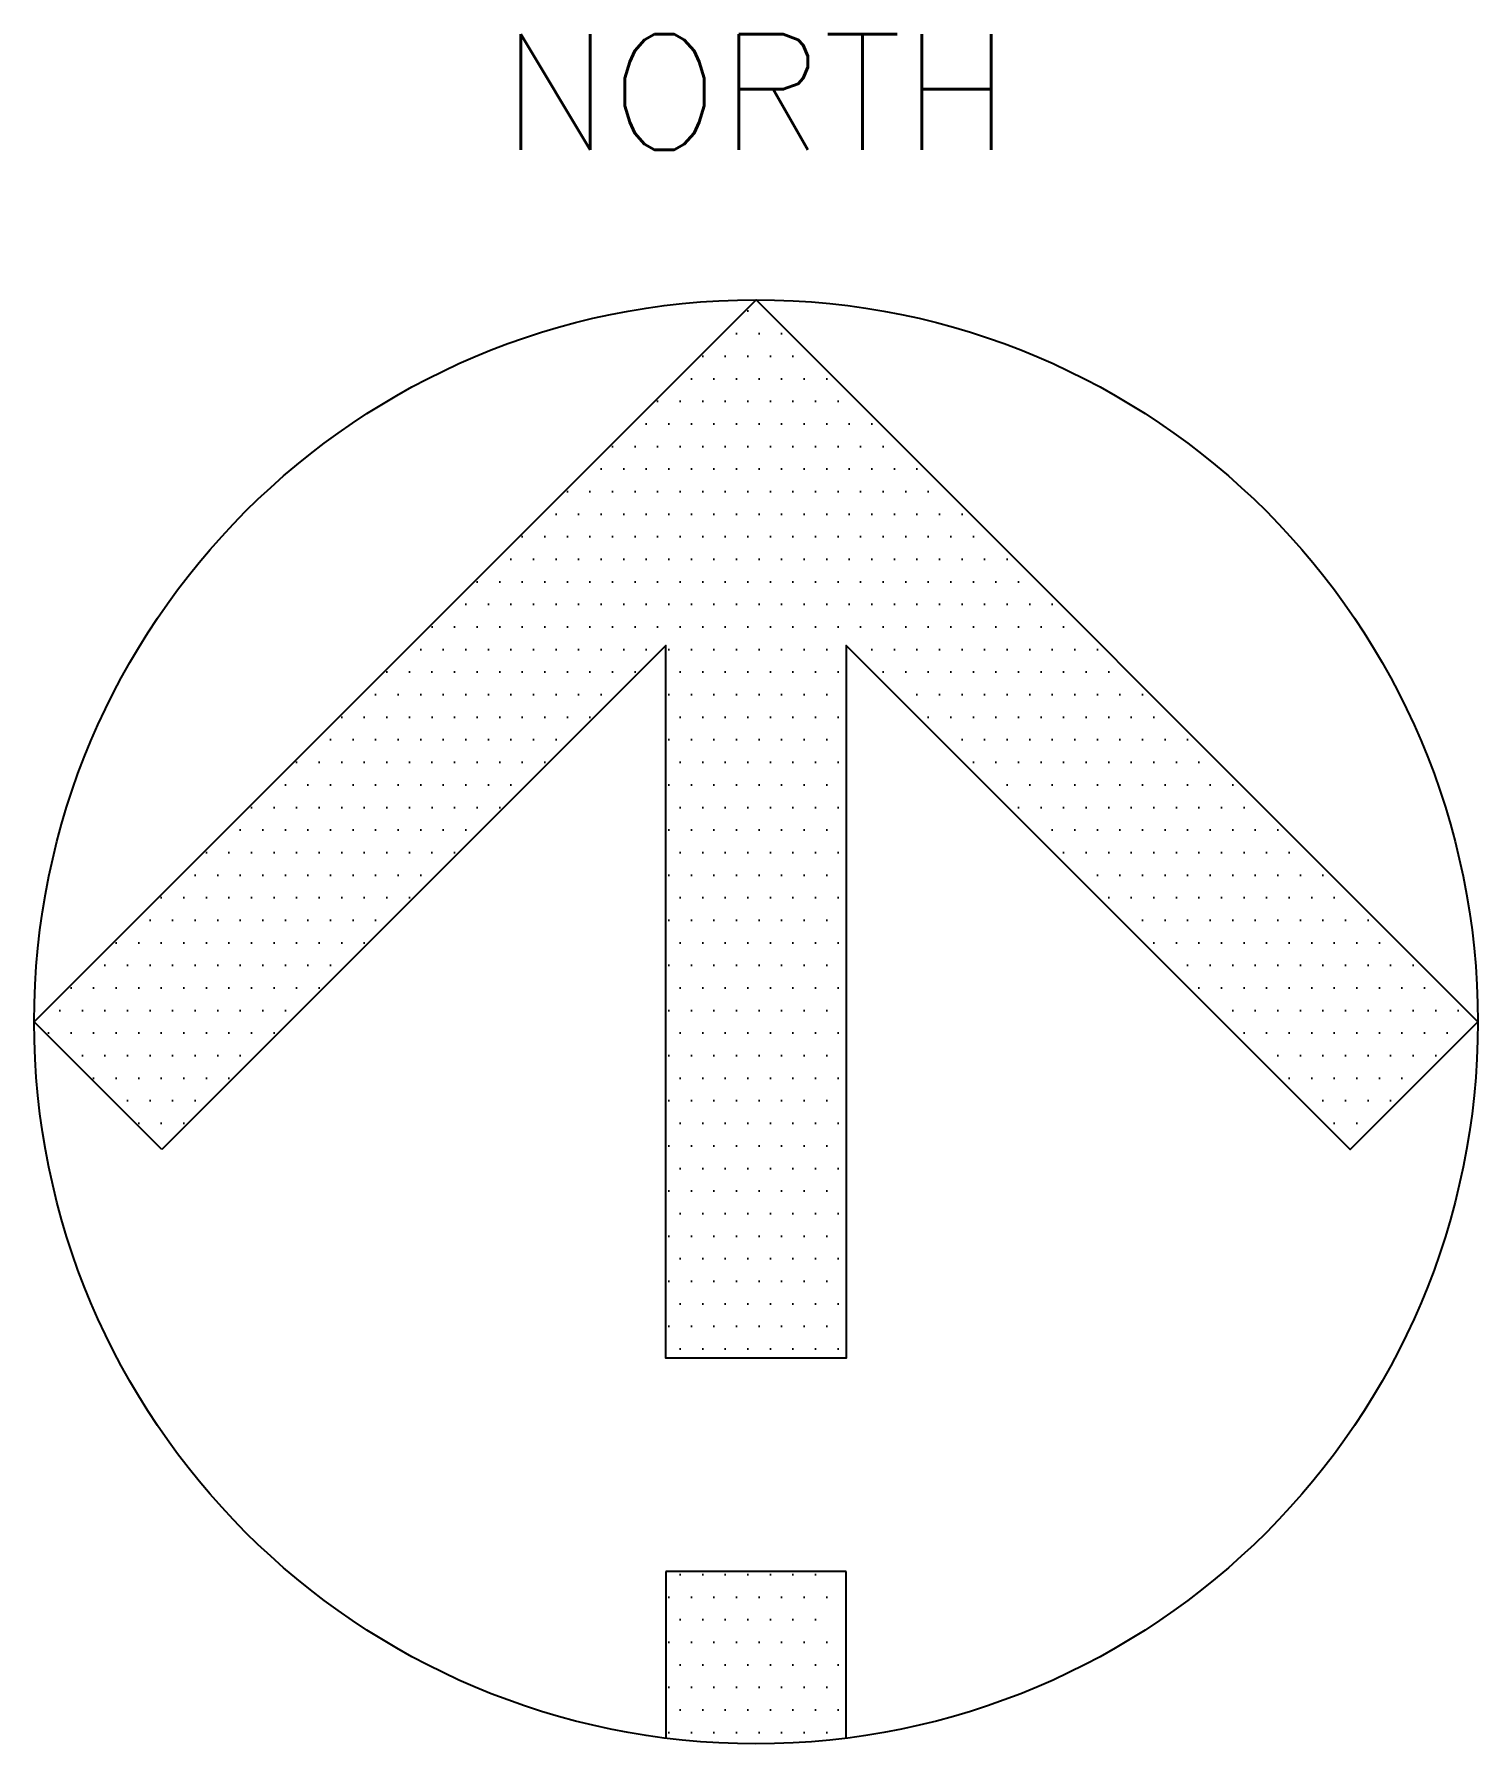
# Model space of a CAD drawing. Extents: x -12.5 to 12.5, y -12.5 to 17.1.
import ezdxf

# ---------------------------------------------------------------- set-up
doc = ezdxf.new("R2010")
doc.units = 0
doc.header["$LTSCALE"] = 0.375
for name, color, linetype in [('~-L25', 7, 'Continuous'), ('~-L35', 7, 'Continuous'), ('~-LHAT', 7, 'Continuous'), ('~-TXT20', 7, 'Continuous')]:
    doc.layers.add(name, color=color, linetype=linetype)
doc.styles.add('HEL20', font='Simplex.shx', dxfattribs={"height": 2})

msp = doc.modelspace()

# ---------------------------------------------------------------- hatches: boundary and pattern name
at = {"layer": '~-LHAT', "linetype": 'Continuous', "ltscale": 7}
h = msp.add_hatch(dxfattribs=at)
h.set_pattern_fill('DOTS', color=256, scale=6.25, angle=360, style=0)
h.set_pattern_definition([(360, (1070.95135, -72.0683), (0.1953125, 0.390625), [0, -0.390625])])
h.paths.add_polyline_path([(-1.563, 6.518), (-1.563, -5.825), (0.783, -5.825), (-1.48, 11.02), (-12.5, 0), (-10.29, -2.21)])
h.paths.add_polyline_path([(0, 12.5), (-1.48, 11.02), (0.783, -5.825), (1.562, -5.825), (1.562, 6.518), (10.29, -2.21), (12.5, 0)])
h.paths.add_polyline_path([(1.279, -9.517), (-1.563, -9.517), (-1.563, -12.402), (1.562, -12.402), (1.562, -11.631)])

# ---------------------------------------------------------------- linework, layer by layer
at = {"layer": '~-L25', "linetype": 'Continuous'}
for p, q in [((-1.563, -9.517), (-1.563, -12.402)), ((1.562, -9.517), (-1.563, -9.517)), ((1.562, -12.402), (1.562, -9.517))]:
    msp.add_line(p, q, dxfattribs=at)
msp.add_lwpolyline([(-10.29, -2.21), (-12.5, 0), (0, 12.5), (12.5, 0), (10.29, -2.21), (1.562, 6.518), (1.562, -5.825), (-1.563, -5.825), (-1.563, 6.518)], close=True, dxfattribs=at)
at = {"layer": '~-L35', "linetype": 'Continuous'}
msp.add_circle((0, 0), 12.5, dxfattribs=at)

# ---------------------------------------------------------------- texts
at = {"layer": '~-TXT20', "insert": (0, 16.099), "char_height": 2, "width": 20.24063, "attachment_point": 5, "style": 'HEL20'}
msp.add_mtext('NORTH', dxfattribs=at)

doc.saveas('drawing.dxf')
